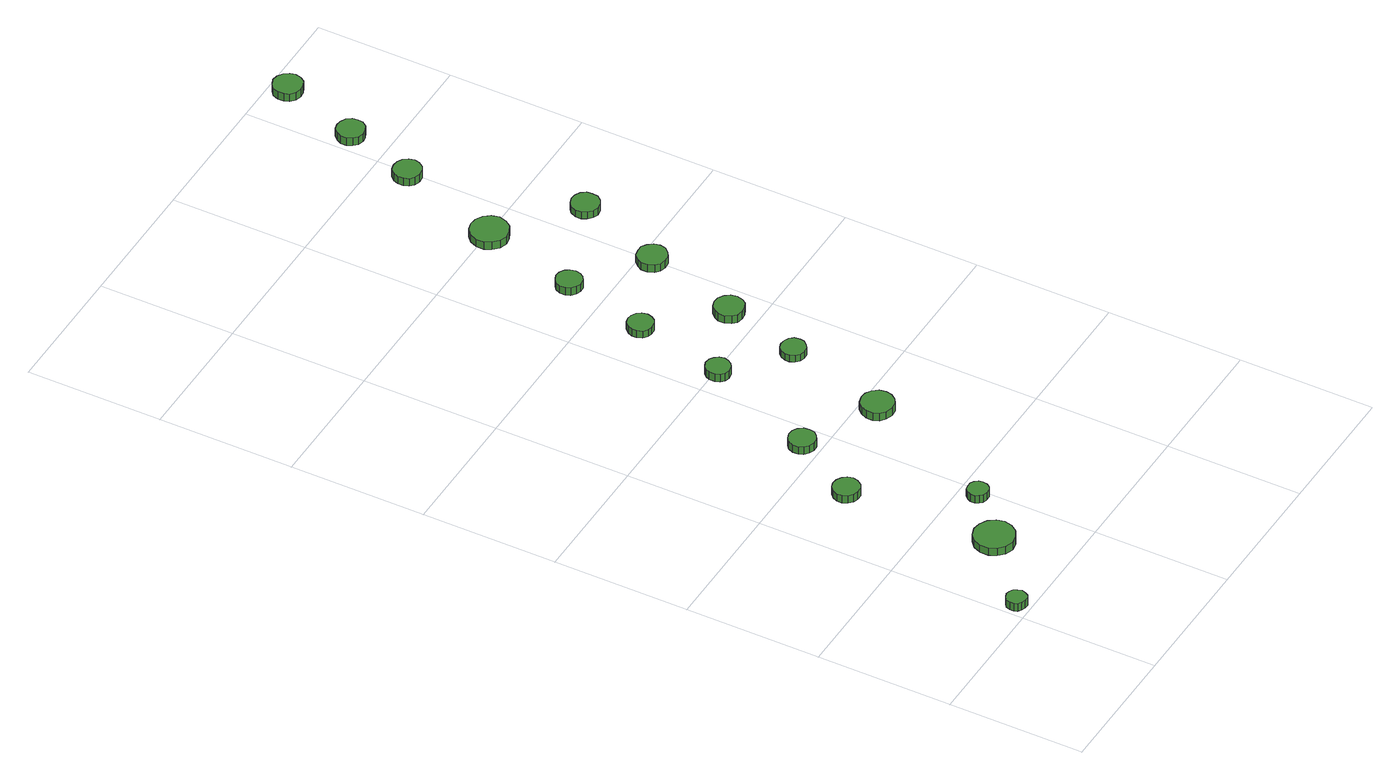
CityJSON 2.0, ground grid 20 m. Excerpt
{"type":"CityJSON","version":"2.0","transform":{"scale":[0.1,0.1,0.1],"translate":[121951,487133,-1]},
"CityObjects":{
"tree1":{"type":"SolitaryVegetationObject","attributes":{"function":"something"},"geometry":[{"type":"MultiSurface","lod":"1","boundaries":[[[0,1,2,3,4,5,6,7,8,9,10,11,12,13,14]],[[15,16,17,18,19,20,21,22,23,24,25,26,27,28,29]],[[0,29,28,1]],[[1,28,27,2]],[[2,27,26,3]],[[3,26,25,4]],[[4,25,24,5]],[[5,24,23,6]],[[6,23,22,7]],[[7,22,21,8]],[[8,21,20,9]],[[9,20,19,10]],[[10,19,18,11]],[[11,18,17,12]],[[12,17,16,13]],[[13,16,15,14]],[[14,15,29,0]]]}]},
"tree2":{"type":"SolitaryVegetationObject","attributes":{"function":"something"},"geometry":[{"type":"MultiSurface","lod":"1","boundaries":[[[30,31,32,33,34,35,36,37,38,39,40,41,42,43,44]],[[45,46,47,48,49,50,51,52,53,54,55,56,57,58,59]],[[30,59,58,31]],[[31,58,57,32]],[[32,57,56,33]],[[33,56,55,34]],[[34,55,54,35]],[[35,54,53,36]],[[36,53,52,37]],[[37,52,51,38]],[[38,51,50,39]],[[39,50,49,40]],[[40,49,48,41]],[[41,48,47,42]],[[42,47,46,43]],[[43,46,45,44]],[[44,45,59,30]]]}]},
"tree3":{"type":"SolitaryVegetationObject","attributes":{"function":"something"},"geometry":[{"type":"MultiSurface","lod":"1","boundaries":[[[60,61,62,63,64,65,66,67,68,69,70,71,72,73,74]],[[75,76,77,78,79,80,81,82,83,84,85,86,87,88,89]],[[60,89,88,61]],[[61,88,87,62]],[[62,87,86,63]],[[63,86,85,64]],[[64,85,84,65]],[[65,84,83,66]],[[66,83,82,67]],[[67,82,81,68]],[[68,81,80,69]],[[69,80,79,70]],[[70,79,78,71]],[[71,78,77,72]],[[72,77,76,73]],[[73,76,75,74]],[[74,75,89,60]]]}]},
"tree4":{"type":"SolitaryVegetationObject","attributes":{"function":"something"},"geometry":[{"type":"MultiSurface","lod":"1","boundaries":[[[90,91,92,93,94,95,96,97,98,99,100,101,102,103,104]],[[105,106,107,108,109,110,111,112,113,114,115,116,117,118,119]],[[90,119,118,91]],[[91,118,117,92]],[[92,117,116,93]],[[93,116,115,94]],[[94,115,114,95]],[[95,114,113,96]],[[96,113,112,97]],[[97,112,111,98]],[[98,111,110,99]],[[99,110,109,100]],[[100,109,108,101]],[[101,108,107,102]],[[102,107,106,103]],[[103,106,105,104]],[[104,105,119,90]]]}]},
"tree5":{"type":"SolitaryVegetationObject","attributes":{"function":"something"},"geometry":[{"type":"MultiSurface","lod":"1","boundaries":[[[120,121,122,123,124,125,126,127,128,129,130,131,132,133,134]],[[135,136,137,138,139,140,141,142,143,144,145,146,147,148,149]],[[120,149,148,121]],[[121,148,147,122]],[[122,147,146,123]],[[123,146,145,124]],[[124,145,144,125]],[[125,144,143,126]],[[126,143,142,127]],[[127,142,141,128]],[[128,141,140,129]],[[129,140,139,130]],[[130,139,138,131]],[[131,138,137,132]],[[132,137,136,133]],[[133,136,135,134]],[[134,135,149,120]]]}]},
"tree6":{"type":"SolitaryVegetationObject","attributes":{"function":"something"},"geometry":[{"type":"MultiSurface","lod":"1","boundaries":[[[150,151,152,153,154,155,156,157,158,159,160,161,162,163,164]],[[165,166,167,168,169,170,171,172,173,174,175,176,177,178,179]],[[150,179,178,151]],[[151,178,177,152]],[[152,177,176,153]],[[153,176,175,154]],[[154,175,174,155]],[[155,174,173,156]],[[156,173,172,157]],[[157,172,171,158]],[[158,171,170,159]],[[159,170,169,160]],[[160,169,168,161]],[[161,168,167,162]],[[162,167,166,163]],[[163,166,165,164]],[[164,165,179,150]]]}]},
"tree7":{"type":"SolitaryVegetationObject","attributes":{"function":"something"},"geometry":[{"type":"MultiSurface","lod":"1","boundaries":[[[180,181,182,183,184,185,186,187,188,189,190,191,192,193,194]],[[195,196,197,198,199,200,201,202,203,204,205,206,207,208,209]],[[180,209,208,181]],[[181,208,207,182]],[[182,207,206,183]],[[183,206,205,184]],[[184,205,204,185]],[[185,204,203,186]],[[186,203,202,187]],[[187,202,201,188]],[[188,201,200,189]],[[189,200,199,190]],[[190,199,198,191]],[[191,198,197,192]],[[192,197,196,193]],[[193,196,195,194]],[[194,195,209,180]]]}]},
"tree8":{"type":"SolitaryVegetationObject","attributes":{"function":"something"},"geometry":[{"type":"MultiSurface","lod":"1","boundaries":[[[210,211,212,213,214,215,216,217,218,219,220,221,222,223,224]],[[225,226,227,228,229,230,231,232,233,234,235,236,237,238,239]],[[210,239,238,211]],[[211,238,237,212]],[[212,237,236,213]],[[213,236,235,214]],[[214,235,234,215]],[[215,234,233,216]],[[216,233,232,217]],[[217,232,231,218]],[[218,231,230,219]],[[219,230,229,220]],[[220,229,228,221]],[[221,228,227,222]],[[222,227,226,223]],[[223,226,225,224]],[[224,225,239,210]]]}]},
"tree9":{"type":"SolitaryVegetationObject","attributes":{"function":"something"},"geometry":[{"type":"MultiSurface","lod":"1","boundaries":[[[240,241,242,243,244,245,246,247,248,249,250,251,252,253,254]],[[255,256,257,258,259,260,261,262,263,264,265,266,267,268,269]],[[240,269,268,241]],[[241,268,267,242]],[[242,267,266,243]],[[243,266,265,244]],[[244,265,264,245]],[[245,264,263,246]],[[246,263,262,247]],[[247,262,261,248]],[[248,261,260,249]],[[249,260,259,250]],[[250,259,258,251]],[[251,258,257,252]],[[252,257,256,253]],[[253,256,255,254]],[[254,255,269,240]]]}]},
"tree10":{"type":"SolitaryVegetationObject","attributes":{"function":"something"},"geometry":[{"type":"MultiSurface","lod":"1","boundaries":[[[270,271,272,273,274,275,276,277,278,279,280,281,282,283,284]],[[285,286,287,288,289,290,291,292,293,294,295,296,297,298,299]],[[270,299,298,271]],[[271,298,297,272]],[[272,297,296,273]],[[273,296,295,274]],[[274,295,294,275]],[[275,294,293,276]],[[276,293,292,277]],[[277,292,291,278]],[[278,291,290,279]],[[279,290,289,280]],[[280,289,288,281]],[[281,288,287,282]],[[282,287,286,283]],[[283,286,285,284]],[[284,285,299,270]]]}]},
"tree11":{"type":"SolitaryVegetationObject","attributes":{"function":"something"},"geometry":[{"type":"MultiSurface","lod":"1","boundaries":[[[300,301,302,303,304,305,306,307,308,309,310,311,312,313,314]],[[315,316,317,318,319,320,321,322,323,324,325,326,327,328,329]],[[300,329,328,301]],[[301,328,327,302]],[[302,327,326,303]],[[303,326,325,304]],[[304,325,324,305]],[[305,324,323,306]],[[306,323,322,307]],[[307,322,321,308]],[[308,321,320,309]],[[309,320,319,310]],[[310,319,318,311]],[[311,318,317,312]],[[312,317,316,313]],[[313,316,315,314]],[[314,315,329,300]]]}]},
"tree12":{"type":"SolitaryVegetationObject","attributes":{"function":"something"},"geometry":[{"type":"MultiSurface","lod":"1","boundaries":[[[330,331,332,333,334,335,336,337,338,339,340,341,342,343,344]],[[345,346,347,348,349,350,351,352,353,354,355,356,357,358,359]],[[330,359,358,331]],[[331,358,357,332]],[[332,357,356,333]],[[333,356,355,334]],[[334,355,354,335]],[[335,354,353,336]],[[336,353,352,337]],[[337,352,351,338]],[[338,351,350,339]],[[339,350,349,340]],[[340,349,348,341]],[[341,348,347,342]],[[342,347,346,343]],[[343,346,345,344]],[[344,345,359,330]]]}]},
"tree13":{"type":"SolitaryVegetationObject","attributes":{"function":"something"},"geometry":[{"type":"MultiSurface","lod":"1","boundaries":[[[360,361,362,363,364,365,366,367,368,369,370,371,372,373,374]],[[375,376,377,378,379,380,381,382,383,384,385,386,387,388,389]],[[360,389,388,361]],[[361,388,387,362]],[[362,387,386,363]],[[363,386,385,364]],[[364,385,384,365]],[[365,384,383,366]],[[366,383,382,367]],[[367,382,381,368]],[[368,381,380,369]],[[369,380,379,370]],[[370,379,378,371]],[[371,378,377,372]],[[372,377,376,373]],[[373,376,375,374]],[[374,375,389,360]]]}]},
"tree14":{"type":"SolitaryVegetationObject","attributes":{"function":"something"},"geometry":[{"type":"MultiSurface","lod":"1","boundaries":[[[390,391,392,393,394,395,396,397,398,399,400,401,402,403,404]],[[405,406,407,408,409,410,411,412,413,414,415,416,417,418,419]],[[390,419,418,391]],[[391,418,417,392]],[[392,417,416,393]],[[393,416,415,394]],[[394,415,414,395]],[[395,414,413,396]],[[396,413,412,397]],[[397,412,411,398]],[[398,411,410,399]],[[399,410,409,400]],[[400,409,408,401]],[[401,408,407,402]],[[402,407,406,403]],[[403,406,405,404]],[[404,405,419,390]]]}]},
"tree15":{"type":"SolitaryVegetationObject","attributes":{"function":"something"},"geometry":[{"type":"MultiSurface","lod":"1","boundaries":[[[420,421,422,423,424,425,426,427,428,429,430,431,432,433,434]],[[435,436,437,438,439,440,441,442,443,444,445,446,447,448,449]],[[420,449,448,421]],[[421,448,447,422]],[[422,447,446,423]],[[423,446,445,424]],[[424,445,444,425]],[[425,444,443,426]],[[426,443,442,427]],[[427,442,441,428]],[[428,441,440,429]],[[429,440,439,430]],[[430,439,438,431]],[[431,438,437,432]],[[432,437,436,433]],[[433,436,435,434]],[[434,435,449,420]]]}]},
"tree16":{"type":"SolitaryVegetationObject","attributes":{"function":"something"},"geometry":[{"type":"MultiSurface","lod":"1","boundaries":[[[450,451,452,453,454,455,456,457,458,459,460,461,462,463,464]],[[465,466,467,468,469,470,471,472,473,474,475,476,477,478,479]],[[450,479,478,451]],[[451,478,477,452]],[[452,477,476,453]],[[453,476,475,454]],[[454,475,474,455]],[[455,474,473,456]],[[456,473,472,457]],[[457,472,471,458]],[[458,471,470,459]],[[459,470,469,460]],[[460,469,468,461]],[[461,468,467,462]],[[462,467,466,463]],[[463,466,465,464]],[[464,465,479,450]]]}]},
"tree17":{"type":"SolitaryVegetationObject","attributes":{"function":"something"},"geometry":[{"type":"MultiSurface","lod":"1","boundaries":[[[480,481,482,483,484,485,486,487,488,489,490,491,492,493,494]],[[495,496,497,498,499,500,501,502,503,504,505,506,507,508,509]],[[480,509,508,481]],[[481,508,507,482]],[[482,507,506,483]],[[483,506,505,484]],[[484,505,504,485]],[[485,504,503,486]],[[486,503,502,487]],[[487,502,501,488]],[[488,501,500,489]],[[489,500,499,490]],[[490,499,498,491]],[[491,498,497,492]],[[492,497,496,493]],[[493,496,495,494]],[[494,495,509,480]]]}]}
},
"vertices":[
[35,20,25],[33,26,25],[30,31,25],[25,34,25],[19,35,25],[13,33,25],[8,29,25],[6,23,25],[6,17,25],[8,12,25],[13,8,25],[19,6,25],[25,6,25],[30,9,25],[33,14,25],[33,14,12],[30,9,12],[25,6,12],[19,6,12],[13,8,12],[8,12,12],[6,17,12],[6,23,12],[8,29,12],[13,33,12],[19,35,12],[25,34,12],[30,31,12],[33,26,12],[35,20,12],
[147,108,25],[144,119,25],[137,129,25],[126,135,25],[114,137,25],[103,133,25],[94,125,25],[89,114,25],[89,101,25],[94,90,25],[103,82,25],[114,78,25],[126,80,25],[137,86,25],[144,96,25],[144,96,12],[137,86,12],[126,80,12],[114,78,12],[103,82,12],[94,90,12],[89,101,12],[89,114,12],[94,125,12],[103,133,12],[114,137,12],[126,135,12],[137,129,12],[144,119,12],[147,108,12],
[127,327,25],[125,335,25],[120,341,25],[113,345,25],[105,346,25],[98,344,25],[92,338,25],[88,331,25],[88,323,25],[92,315,25],[98,310,25],[105,308,25],[113,308,25],[120,312,25],[125,319,25],[125,319,12],[120,312,12],[113,308,12],[105,308,12],[98,310,12],[92,315,12],[88,323,12],[88,331,12],[92,338,12],[98,344,12],[105,346,12],[113,345,12],[120,341,12],[125,335,12],[127,327,12],
[203,172,25],[202,178,25],[198,183,25],[193,186,25],[186,186,25],[180,185,25],[176,180,25],[173,175,25],[173,168,25],[176,163,25],[180,159,25],[186,157,25],[193,157,25],[198,160,25],[202,165,25],[202,165,12],[198,160,12],[193,157,12],[186,157,12],[180,159,12],[176,163,12],[173,168,12],[173,175,12],[176,180,12],[180,185,12],[186,186,12],[193,186,12],[198,183,12],[202,178,12],[203,172,12],
[182,424,28],[181,432,28],[176,439,28],[169,443,28],[161,444,28],[153,441,28],[147,436,28],[144,428,28],[144,420,28],[147,413,28],[153,408,28],[161,405,28],[169,406,28],[176,410,28],[181,416,28],[181,416,15],[176,410,15],[169,406,15],[161,405,15],[153,408,15],[147,413,15],[144,420,15],[144,428,15],[147,436,15],[153,441,15],[161,444,15],[169,443,15],[176,439,15],[181,432,15],[182,424,15],
[298,371,29],[296,381,29],[290,389,29],[282,394,29],[272,395,29],[262,392,29],[255,385,29],[251,376,29],[251,366,29],[255,357,29],[262,351,29],[272,348,29],[282,349,29],[290,354,29],[296,362,29],[296,362,16],[290,354,16],[282,349,16],[272,348,16],[262,351,16],[255,357,16],[251,366,16],[251,376,16],[255,385,16],[262,392,16],[272,395,16],[282,394,16],[290,389,16],[296,381,16],[298,371,16],
[255,593,28],[253,600,28],[249,606,28],[243,610,28],[235,611,28],[228,608,28],[223,603,28],[220,597,28],[220,589,28],[223,582,28],[228,577,28],[235,575,28],[243,576,28],[249,580,28],[253,586,28],[253,586,15],[249,580,15],[243,576,15],[235,575,15],[228,577,15],[223,582,15],[220,589,15],[220,597,15],[223,603,15],[228,608,15],[235,611,15],[243,610,15],[249,606,15],[253,600,15],[255,593,15],
[336,523,29],[335,531,29],[330,537,29],[324,540,29],[316,541,29],[309,539,29],[304,534,29],[301,527,29],[301,520,29],[304,513,29],[309,508,29],[316,506,29],[324,506,29],[330,510,29],[335,516,29],[335,516,17],[330,510,17],[324,506,17],[316,506,17],[309,508,17],[304,513,17],[301,520,17],[301,527,17],[304,534,17],[309,539,17],[316,541,17],[324,540,17],[330,537,17],[335,531,17],[336,523,17],
[288,728,24],[286,736,24],[282,742,24],[275,746,24],[267,747,24],[260,745,24],[254,739,24],[251,732,24],[251,725,24],[254,717,24],[260,712,24],[267,710,24],[275,711,24],[282,715,24],[286,721,24],[286,721,12],[282,715,12],[275,711,12],[267,710,12],[260,712,12],[254,717,12],[251,725,12],[251,732,12],[254,739,12],[260,745,12],[267,747,12],[275,746,12],[282,742,12],[286,736,12],[288,728,12],
[377,641,24],[375,650,24],[370,657,24],[362,662,24],[353,663,24],[344,660,24],[338,654,24],[334,646,24],[334,637,24],[338,628,24],[344,622,24],[353,620,24],[362,621,24],[370,625,24],[375,632,24],[375,632,11],[370,625,11],[362,621,11],[353,620,11],[344,622,11],[338,628,11],[334,637,11],[334,646,11],[338,654,11],[344,660,11],[353,663,11],[362,662,11],[370,657,11],[375,650,11],[377,641,11],
[319,854,24],[317,862,24],[313,868,24],[306,872,24],[298,873,24],[291,870,24],[285,865,24],[282,858,24],[282,850,24],[285,843,24],[291,838,24],[298,835,24],[306,836,24],[313,840,24],[317,846,24],[317,846,11],[313,840,11],[306,836,11],[298,835,11],[291,838,11],[285,843,11],[282,850,11],[282,858,11],[285,865,11],[291,870,11],[298,873,11],[306,872,11],[313,868,11],[317,862,11],[319,854,11],
[359,992,31],[356,1003,31],[349,1012,31],[339,1018,31],[328,1019,31],[317,1016,31],[309,1008,31],[304,997,31],[304,986,31],[309,976,31],[317,968,31],[328,964,31],[339,966,31],[349,971,31],[356,981,31],[356,981,18],[349,971,18],[339,966,18],[328,964,18],[317,968,18],[309,976,18],[304,986,18],[304,997,18],[309,1008,18],[317,1016,18],[328,1019,18],[339,1018,18],[349,1012,18],[356,1003,18],[359,992,18],
[419,781,24],[417,790,24],[411,797,24],[404,802,24],[395,802,24],[386,800,24],[380,794,24],[376,786,24],[376,777,24],[380,768,24],[386,762,24],[395,760,24],[404,761,24],[411,765,24],[417,772,24],[417,772,11],[411,765,11],[404,761,11],[395,760,11],[386,762,11],[380,768,11],[376,777,11],[376,786,11],[380,794,11],[386,800,11],[395,802,11],[404,802,11],[411,797,11],[417,790,11],[419,781,11],
[464,909,27],[463,917,27],[458,924,27],[450,928,27],[442,929,27],[434,926,27],[428,921,27],[424,913,27],[424,904,27],[428,897,27],[434,891,27],[442,888,27],[450,889,27],[458,894,27],[463,900,27],[463,900,15],[458,894,15],[450,889,15],[442,888,15],[434,891,15],[428,897,15],[424,904,15],[424,913,15],[428,921,15],[434,926,15],[442,929,15],[450,928,15],[458,924,15],[463,917,15],[464,909,15],
[407,1147,30],[405,1155,30],[400,1162,30],[393,1166,30],[384,1167,30],[376,1165,30],[370,1159,30],[367,1151,30],[367,1143,30],[370,1135,30],[376,1130,30],[384,1127,30],[393,1128,30],[400,1132,30],[405,1139,30],[405,1139,17],[400,1132,17],[393,1128,17],[384,1127,17],[376,1130,17],[370,1135,17],[367,1143,17],[367,1151,17],[370,1159,17],[376,1165,17],[384,1167,17],[393,1166,17],[400,1162,17],[405,1155,17],[407,1147,17],
[448,1256,24],[447,1264,24],[442,1271,24],[434,1275,24],[426,1276,24],[418,1274,24],[412,1268,24],[408,1260,24],[408,1252,24],[412,1244,24],[418,1238,24],[426,1236,24],[434,1237,24],[442,1241,24],[447,1248,24],[447,1248,11],[442,1241,11],[434,1237,11],[426,1236,11],[418,1238,11],[412,1244,11],[408,1252,11],[408,1260,11],[412,1268,11],[418,1274,11],[426,1276,11],[434,1275,11],[442,1271,11],[447,1264,11],[448,1256,11],
[490,1374,23],[488,1382,23],[483,1389,23],[475,1394,23],[466,1395,23],[458,1392,23],[451,1386,23],[448,1378,23],[448,1369,23],[451,1361,23],[458,1355,23],[466,1353,23],[475,1354,23],[483,1358,23],[488,1365,23],[488,1365,10],[483,1358,10],[475,1354,10],[466,1353,10],[458,1355,10],[451,1361,10],[448,1369,10],[448,1378,10],[451,1386,10],[458,1392,10],[466,1395,10],[475,1394,10],[483,1389,10],[488,1382,10],[490,1374,10]
]}
